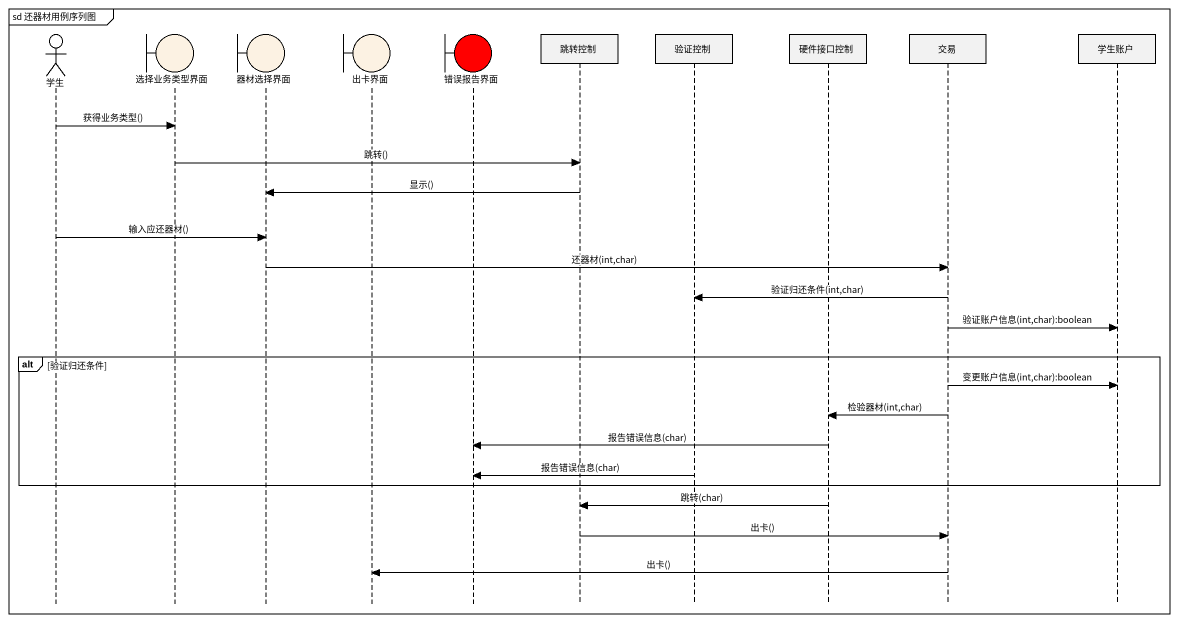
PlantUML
@startuml
mainframe sd 还器材用例序列图
hide footbox
actor 学生
boundary 选择业务类型界面 #FCF2E3
boundary 器材选择界面 #FCF2E3
boundary 出卡界面 #FCF2E3
boundary 错误报告界面 #FF0000
participant 跳转控制
participant 验证控制
participant 硬件接口控制
participant 交易
participant 学生账户

学生 -> 选择业务类型界面 : 获得业务类型()
选择业务类型界面 -> 跳转控制 : 跳转()
跳转控制 -> 器材选择界面 : 显示()
学生 -> 器材选择界面 : 输入应还器材()
器材选择界面 -> 交易 : 还器材(int,char)
交易 -> 验证控制 : 验证归还条件(int,char)
交易 -> 学生账户 : 验证账户信息(int,char):boolean
alt 验证归还条件
  交易 -> 学生账户 : 变更账户信息(int,char):boolean
  交易 -> 硬件接口控制 : 检验器材(int,char)
  硬件接口控制 -> 错误报告界面 : 报告错误信息(char)
  验证控制 -> 错误报告界面 : 报告错误信息(char)
end
硬件接口控制 -> 跳转控制 : 跳转(char)
跳转控制 -> 交易 : 出卡()
交易 -> 出卡界面 : 出卡()
@enduml
